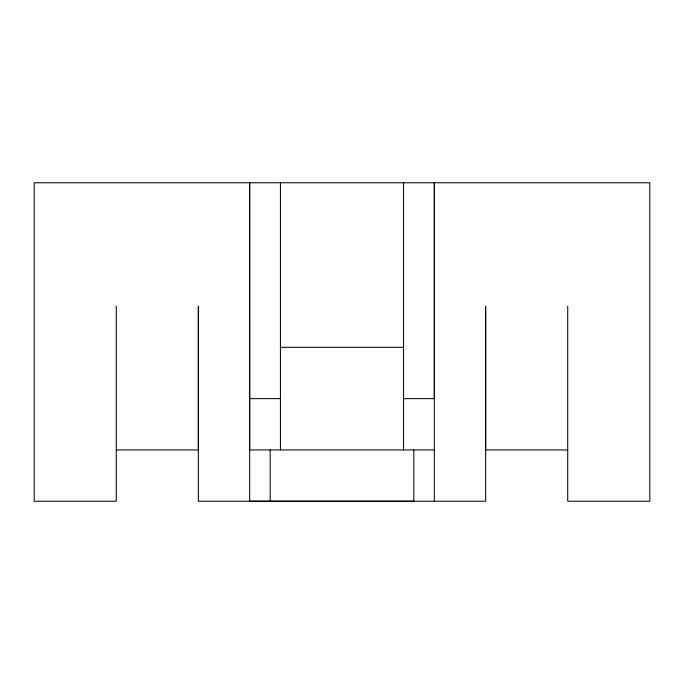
<?xml version="1.0" encoding="UTF-8"?>
<svg xmlns="http://www.w3.org/2000/svg" width="684" height="684" viewBox="0 0 684 684"><rect width="100%" height="100%" fill="white"/><g stroke="black" fill="none" stroke-linecap="round" stroke-linejoin="round"><path stroke-width="1.03" d="M270.18 501.235L270.18 449.935M413.82 449.935L413.82 501.235L249.66 501.235L249.66 182.765L249.669 449.935L434.331 449.935M434.34 501.235L434.34 182.765L434.34 398.635L403.56 398.635M280.44 347.335L403.56 347.335M249.66 398.635L280.44 398.635M116.28 449.935L198.36 449.935L198.36 306.295L198.36 501.235L485.64 501.235L485.64 306.295L485.64 449.935L567.72 449.935M567.72 306.295L567.72 501.235L649.8 501.235L649.8 182.765L34.2 182.765L34.2 501.235L116.28 501.235L116.28 306.295M403.56 182.765L403.56 449.935M280.44 182.765L280.44 449.935"/></g></svg>
